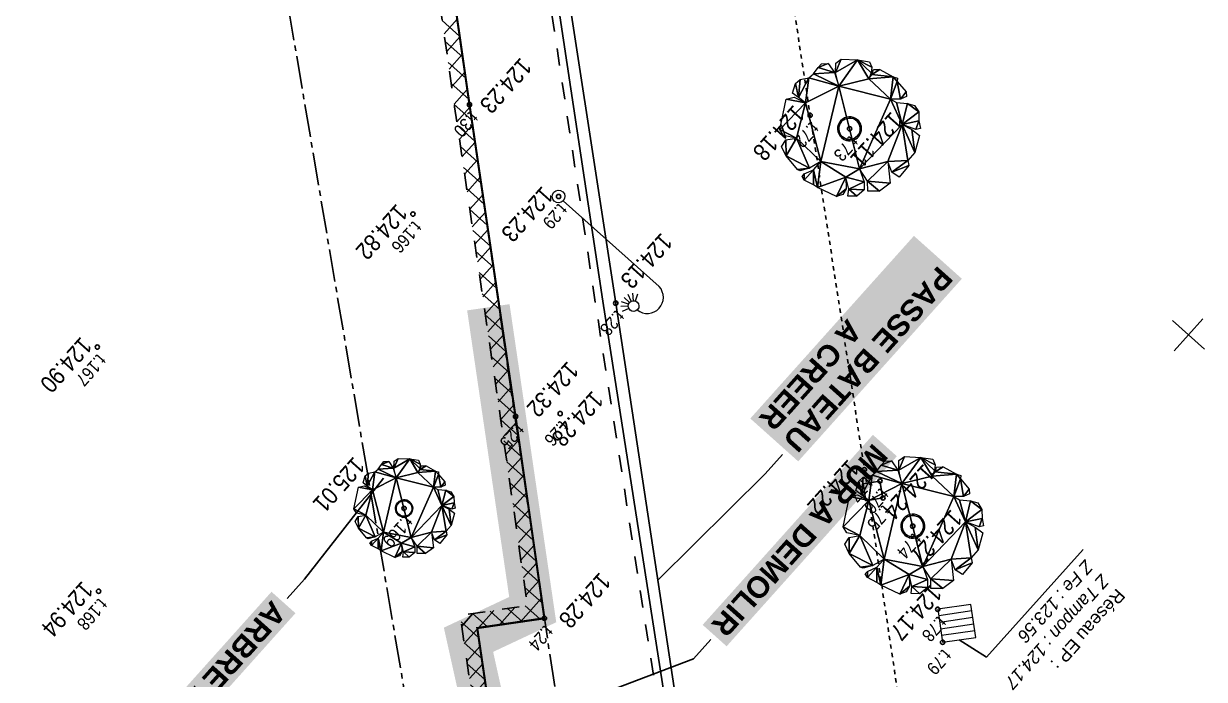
# Model space of a CAD drawing. Header units: metres. Extents: x -2858 to 512, y -1995 to 1252.
# Drawn here: x -2031.68 to -2004.14, y -1450.24 to -1434.94 of the extents above; entities that cross this region are included whole.
import ezdxf
from ezdxf import colors
from ezdxf.entities.mleader import LeaderData, LeaderLine
from ezdxf.enums import TextEntityAlignment as Align
from ezdxf.math import Vec2, Vec3

# ---------------------------------------------------------------- set-up
doc = ezdxf.new("R2010")
doc.units = ezdxf.units.M
doc.header["$PDMODE"] = 33
doc.header["$PDSIZE"] = 0.1
for name, pattern in [('AEP-2', [3.9, 2.5, -0.2, 0.4, -0.2, 0.4, -0.2]), ('AXES2', [28.575, 19.05, -3.175, 3.175, -3.175]), ('CACHE', [0.375, 0.25, -0.125]), ('Grille', [0.8, 0.4, -0.4])]:
    doc.linetypes.add(name, pattern=pattern)
for name, color, linetype in [('07-AEP-RES', 94, 'AEP-2'), ('11-TEL-TXT', 6, 'Continuous'), ('Calque commun', 7, 'Continuous'), ('Calque19', 7, 'Continuous'), ('Calque23', 7, 'Continuous'), ('Calque9', 7, 'Continuous'), ('Caniveau', 24, 'Continuous'), ('Carroyage(2)_Croix', 7, 'Continuous'), ('Chemin', 45, 'CACHE'), ('Elements de Voirie', 251, 'Continuous'), ('Limites', 1, 'AXES2'), ('Murs', 7, 'Continuous'), ('Murs Hachures', 7, 'Continuous'), ('Points Topo', 7, 'Continuous'), ('Points Topo Altitude', 7, 'Continuous'), ('Points Topo Matricule', 252, 'Continuous'), ('Réseaux Sol', 151, 'Continuous'), ('Trottoirs', 28, 'Continuous'), ('Végétation', 102, 'Continuous')]:
    doc.layers.add(name, color=color, linetype=linetype)
doc.styles.add('ARIAL GRAS', font='arialbd.ttf')
doc.styles.add('Pts Topo SPE', font='', dxfattribs={"width": 0.9})
doc.styles.get("Standard").update_dxf_attribs({"font": 'arial.ttf'})
doc.styles.get('Pts Topo SPE').set_extended_font_data('Titillium Web Light')

# ---------------------------------------------------------------- blocks, each defined once
blk = doc.blocks.new('PointTopo_SPE')
at = {"layer": 'Calque commun', "color": 1, "linetype": 'ByBlock', "lineweight": -2}
blk.add_point((0, 0), dxfattribs=at)
blk = doc.blocks.new('SPE81')
at = {"layer": 'Calque23', "color": 251, "linetype": 'Continuous', "lineweight": 9}
for p, q in [((0, 3.15), (0, 0.15)), ((0.621, 2.962), (0.46, 2.895)), ((0.648, 2.922), (0.525, 2.798)), ((0.689, 2.895), (0.622, 2.733)), ((0.737, 2.885), (0.737, 2.71)), ((0.784, 2.895), (0.85, 2.733)), ((0.824, 2.921), (0.947, 2.796)), ((0.852, 2.962), (1.013, 2.894))]:
    blk.add_line(p, q, dxfattribs=at)
for centre, radius, start, end in [((0.374, 3.111), 0.376, 3.6208, 174.0268), ((0.737, 3.01), 0.125, 0, 359.9994), ((0, 0), 0.15, 0, 359.9994)]:
    blk.add_arc(centre, radius, start, end, dxfattribs=at)
blk = doc.blocks.new('Block158')
at = {"layer": 'Calque19', "color": 34, "linetype": 'Continuous', "lineweight": 9, "true_color": 0x994c00, "flags": 128}
for points in [[(-0.28, 0), (-0.28, 0, 1), (0.28, 0), (0.28, 0, 1), (-0.28, 0), (-0.28, 0)], [(0.25, 0), (0.25, 0, -1), (-0.25, 0), (-0.25, 0, -1), (0.25, 0), (0.25, 0)]]:
    blk.add_lwpolyline(points, format="xyb", dxfattribs=at)
blk = doc.blocks.new('SPE30')
at = {"layer": 'Calque19', "color": 102, "linetype": 'Continuous', "lineweight": 9}
blk.add_polyline3d([(0.834, 1.209, 0), (0.834, 1.209, 0), (0.834, 1.209, 0)], dxfattribs=at)
blk.add_polyline3d([(0.834, 1.209, 0), (0.834, 1.209, 0), (0.834, 1.209, 0)], dxfattribs=at)
at = {"layer": 'Calque19', "color": 34, "linetype": 'Continuous', "lineweight": 9}
for radius in [0.28, 0.25]:
    blk.add_arc((0, 0), radius, 0, 359.9994, dxfattribs=at)
at = {"layer": 'Calque19', "color": 34, "linetype": 'ByBlock', "lineweight": -2, "true_color": 0x994c00}
blk.add_blockref('Block158', (0, 0), dxfattribs=at)
at = {"layer": 'Calque19', "color": 102, "linetype": 'Continuous', "lineweight": 9}
mesh = blk.add_polyface(dxfattribs=at)
corners = [(0.237, -1.167), (1.017, 0.013), (0.987, -0.774), (1.537, 0.249), (1.277, 0.013), (1.522, 0.359), (-0.894, 0.847), (-0.956, 1.099), (-0.604, 1.508), (-1.582, -0.05), (-1.292, -0.459), (-1.506, -0.396), (0.62, 1.492), (0.635, 1.13), (0.314, 1.555), (1.308, -0.082), (1.507, -0.208), (1.522, -0.27), (-0.023, 1.177), (-0.359, 1.508), (0.1, 1.413), (0.696, 1.083), (1.063, 0.926), (0.895, 0.69), (-1.399, -0.507), (-1.414, -0.569), (-1.307, -0.491), (-1.323, -0.931), (1.094, -1.199), (0.467, -1.561), (-0.283, 1.602), (-0.573, -0.853), (-1.17, -0.444), (-1.154, 0.249), (0.543, 0.8), (0.054, -1.64), (0.253, -1.372), (0.268, -1.545), (-0.252, -1.498), (-1.185, 0.406), (-0.39, -1.482), (-0.573, -1.498), (-0.696, -1.498), (-0.803, -1.388), (1.094, 0.878), (1.384, 0.831), (1.461, -0.68), (0.069, 1.618), (-1.307, 0.422), (-1.567, 0.092), (1.598, 0.013), (1.568, -0.082), (1.491, -0.082), (1.14, -1.042), (-1.628, 0.044), (1.247, 0.91), (-1.017, 1.162), (-1.215, 1.083), (0.834, 1.209), (1.063, 1.177), (-0.757, -1.12), (-1.078, -1.23), (-1.338, 0.611), (-1.445, 0.485), (-1.521, 0.406), (-1.414, 0.768), (-1.368, 0.941), (1.201, 1.02), (0.803, 1.288), (-0.971, 1.319), (-0.741, -1.136), (-0.084, -1.624), (-1.475, -0.695), (1.369, -0.9), (1.185, -0.931), (-1.108, 1.225), (-0.925, -1.262), (0.314, -1.451)]
mesh.append_faces([[corners[k] for k in face] for face in [(35, 36, 37), (20, 30, 47), (56, 57, 75), (0, 29, 77)]], dxfattribs={"vtx0": -1, "color": 102})
mesh.append_faces([[corners[k] for k in face] for face in [(3, 4, 5), (9, 10, 11), (12, 13, 14), (18, 19, 20), (15, 2, 1), (40, 31, 38), (50, 4, 3), (62, 6, 39), (32, 27, 26)]], dxfattribs={"vtx0": -1, "vtx1": -1, "color": 102})
mesh.append_faces([[corners[k] for k in face] for face in [(0, 1, 2), (1, 23, 5), (31, 27, 32), (31, 33, 34), (0, 38, 31), (15, 46, 2), (31, 34, 1), (31, 32, 33), (9, 49, 33), (9, 33, 32), (33, 6, 34), (62, 66, 6), (18, 6, 19), (1, 34, 23), (0, 2, 28), (0, 31, 1), (34, 6, 18)]], dxfattribs={"vtx0": -1, "vtx1": -1, "vtx2": -1, "color": 102})
mesh.append_faces([[corners[k] for k in face] for face in [(21, 22, 23), (0, 28, 29), (20, 19, 30), (22, 58, 59), (60, 61, 27), (50, 52, 4), (15, 17, 46), (23, 45, 5), (6, 66, 57), (48, 49, 64), (46, 74, 2), (9, 32, 10), (70, 40, 41)]], dxfattribs={"vtx0": -1, "vtx2": -1, "color": 102})
mesh.append_faces([[corners[k] for k in face] for face in [(63, 48, 64), (67, 22, 59), (72, 25, 27)]], dxfattribs={"vtx1": -1, "color": 102})
mesh.append_faces([[corners[k] for k in face] for face in [(6, 7, 8), (25, 26, 27), (33, 39, 6), (23, 44, 45), (48, 33, 49), (18, 14, 13), (56, 6, 57), (34, 21, 23), (13, 34, 18), (4, 1, 5), (0, 36, 38), (70, 31, 40), (71, 38, 36), (43, 70, 41), (31, 60, 27), (21, 58, 22), (35, 71, 36), (8, 19, 6)]], dxfattribs={"vtx1": -1, "vtx2": -1, "color": 102})
mesh.append_faces([[corners[k] for k in face] for face in [(15, 16, 17), (10, 24, 11), (41, 42, 43), (50, 51, 52), (2, 53, 28), (9, 54, 49), (44, 55, 45), (62, 65, 66), (12, 68, 13), (7, 69, 8), (46, 73, 74), (60, 76, 61)]], dxfattribs={"vtx2": -1, "color": 102})
blk = doc.blocks.new('SPE51')
at = {"layer": 'Calque9', "color": 151, "linetype": 'Continuous', "lineweight": 9}
for p, q in [((0.2, 1), (0.2, 0)), ((0.4, 1), (0.4, 0)), ((0.6, 1), (0.6, 0)), ((0.8, 1), (0.8, 0))]:
    blk.add_line(p, q, dxfattribs=at)
mesh = blk.add_polyface(dxfattribs=at)
corners = [(0, 0), (1, 0), (1, 1), (0, 1)]
mesh.append_faces([[corners[k] for k in face] for face in [(0, 1, 2, 3)]], dxfattribs={"color": 151})
blk = doc.blocks.new('SPE31')
at = {"layer": 'Calque commun', "color": 0, "linetype": 'ByBlock', "lineweight": -2, "xscale": 0.7200000286102295, "yscale": 0.7200000286102295, "zscale": 0.7200000286102295}
blk.add_blockref('SPE30', (0, 0), dxfattribs=at)
blk = doc.blocks.new('_None')

msp = doc.modelspace()

# ---------------------------------------------------------------- hatches: boundary and pattern name
at = {"layer": 'Murs Hachures'}
h = msp.add_hatch(dxfattribs=at)
h.set_pattern_fill('ANSI37', color=256, scale=0.1, angle=-86.8382)
h.set_pattern_definition([(318.16176, (-2027.52715, -1395.32324), (0.211782, 0.2365473), []), (48.16176, (-2027.52715, -1395.32324), (-0.2365473, 0.211782), [])])
h.paths.add_polyline_path([(-2016.86, -1462.304), (-2016.516, -1462.245), (-2017.262, -1457.883), (-2018.096, -1455.463), (-2018.806, -1453.641), (-2018.853, -1453.329), (-2019.096, -1451.727), (-2020.666, -1451.991), (-2021.099, -1449.045), (-2019.533, -1448.817), (-2020.206, -1444.107), (-2021.28, -1436.827), (-2022.019, -1431.675), (-2023.209, -1423.765), (-2023.713, -1420.029), (-2024.9, -1411.899), (-2025.17, -1411.912), (-2025.326, -1411.029), (-2025.021, -1410.946), (-2026.197, -1403.009), (-2027.362, -1395.471), (-2027.708, -1395.525), (-2026.543, -1403.062), (-2025.413, -1410.69), (-2025.726, -1410.774), (-2025.461, -1412.276), (-2025.2, -1412.264), (-2024.06, -1420.078), (-2023.556, -1423.814), (-2022.366, -1431.726), (-2021.627, -1436.877), (-2020.553, -1444.157), (-2019.929, -1448.521), (-2021.497, -1448.749), (-2020.961, -1452.396), (-2019.389, -1452.131), (-2019.199, -1453.381), (-2019.146, -1453.732), (-2018.424, -1455.583), (-2017.602, -1457.97)])
h.paths.add_polyline_path([(-2017.265, -1459.335), (-2017.314, -1459.115), (-2017.119, -1459.071), (-2017.07, -1459.291)], flags=16)

# ---------------------------------------------------------------- linework, layer by layer
at = {"layer": '07-AEP-RES', "color": 1, "const_width": 1, "flags": 128}
msp.add_lwpolyline([(-2020.84, -1441.558), (-2019.805, -1448.615), (-2021.303, -1449.318), (-2020.694, -1452.06), (-2019.43, -1452.017), (-2018.642, -1454.102), (-2017.237, -1457.608)], dxfattribs=at)
at = {"layer": 'Caniveau', "flags": 128}
msp.add_lwpolyline([(-2014.679, -1462.405), (-2016.085, -1453.209), (-2017.869, -1441.462), (-2019.319, -1432.001), (-2020.631, -1423.293), (-2021.899, -1414.975), (-2023.705, -1403.198), (-2024.932, -1395.234)], dxfattribs=at)
at = {"layer": 'Carroyage(2)_Croix'}
for p, q in [((-2004.885, -1441.869), (-2004.14, -1442.536)), ((-2004.179, -1441.83), (-2004.846, -1442.575))]:
    msp.add_line(p, q, dxfattribs=at)
at = {"layer": 'Chemin', "color": 45, "ltscale": 0.1, "flags": 128}
for points in [[(-2019.831, -1394.736), (-2018.644, -1402.261), (-2016.877, -1414.378), (-2015.867, -1420.316), (-2014.923, -1426.268), (-2014.039, -1432.43), (-2013.335, -1437.074), (-2012.068, -1445.348), (-2012.02, -1445.668)], [(-2011.961, -1446.064), (-2011.102, -1451.824), (-2010.094, -1458.465), (-2009.629, -1461.802)]]:
    msp.add_lwpolyline(points, dxfattribs=at)
at = {"layer": 'Limites', "ltscale": 0.04, "flags": 128}
for points in [[(-2027.726, -1393.114), (-2026.197, -1403.009), (-2025.021, -1410.946), (-2021.28, -1436.827), (-2019.533, -1448.817), (-2018.806, -1453.641), (-2018.096, -1455.463), (-2017.262, -1457.883), (-2016.12, -1464.555)], [(-2032.377, -1394.003), (-2021.373, -1458.926)]]:
    msp.add_lwpolyline(points, dxfattribs=at)
at = {"layer": 'Murs', "linetype": 'Grille', "flags": 128}
msp.add_lwpolyline([(-2016.86, -1462.304), (-2017.602, -1457.97), (-2018.424, -1455.583), (-2019.146, -1453.732), (-2019.199, -1453.381), (-2019.389, -1452.131), (-2020.961, -1452.396), (-2021.497, -1448.749), (-2019.929, -1448.521), (-2020.553, -1444.157), (-2021.627, -1436.877), (-2022.366, -1431.726), (-2023.556, -1423.814), (-2024.06, -1420.078), (-2025.2, -1412.264), (-2025.461, -1412.276), (-2025.726, -1410.774), (-2025.413, -1410.69), (-2026.543, -1403.062), (-2027.708, -1395.525)], dxfattribs=at)
at = {"layer": 'Murs', "const_width": 0.05, "flags": 128}
msp.add_lwpolyline([(-2016.516, -1462.245), (-2017.262, -1457.883), (-2018.096, -1455.463), (-2018.806, -1453.641), (-2018.853, -1453.329), (-2019.096, -1451.727), (-2020.666, -1451.991), (-2021.099, -1449.045), (-2019.533, -1448.817), (-2020.206, -1444.107), (-2021.28, -1436.827), (-2022.019, -1431.675), (-2023.209, -1423.765), (-2023.713, -1420.029), (-2024.9, -1411.899), (-2025.17, -1411.912), (-2025.326, -1411.029), (-2025.021, -1410.946), (-2026.197, -1403.009), (-2027.362, -1395.471)], dxfattribs=at)
at = {"layer": 'Réseaux Sol'}
for p, q in [((-2011.706, -1445.615), (-2012.1, -1445.682)), ((-2012.1, -1445.682), (-2012.034, -1446.076)), ((-2011.639, -1446.009), (-2011.706, -1445.615)), ((-2012.034, -1446.076), (-2011.639, -1446.009))]:
    msp.add_line(p, q, dxfattribs=at)
at = {"layer": 'Réseaux Sol', "color": 5, "flags": 128}
msp.add_lwpolyline([(-2009.225, -1449.728), (-2009.86, -1449.32)], dxfattribs=at)
at = {"layer": 'Réseaux Sol', "color": 5}
msp.add_polyline3d([(-2006.97, -1447.209, 0), (-2009.225, -1449.728, 0)], dxfattribs=at)
at = {"layer": 'Trottoirs', "color": 28, "linetype": 'Grille', "flags": 128}
msp.add_lwpolyline([(-2016.501, -1453.307), (-2016.522, -1453.169), (-2018.345, -1441.442), (-2019.776, -1431.933), (-2021.055, -1423.593), (-2022.323, -1415.099), (-2024.138, -1403.256), (-2025.376, -1395.288)], dxfattribs=at)
at = {"layer": 'Trottoirs', "color": 28, "flags": 128}
msp.add_lwpolyline([(-2014.981, -1462.311), (-2016.344, -1453.141), (-2018.167, -1441.415), (-2019.598, -1431.906), (-2020.877, -1423.566), (-2022.145, -1415.072), (-2023.96, -1403.229), (-2025.198, -1395.26)], dxfattribs=at)

# ---------------------------------------------------------------- block references
at = {"layer": 'Elements de Voirie', "color": 7, "rotation": 228.1617603435354}
msp.add_blockref('SPE81', (-2019.203, -1438.972), dxfattribs=at)
at = {"layer": 'Points Topo'}
ref = msp.add_blockref('PointTopo_SPE', (-2021.28, -1436.827, 124.233), dxfattribs=dict(at, rotation=228.1617603435354))
ref.add_attrib('MAT', 't.30', (-2021.272, -1436.968, 124.233), dxfattribs={"layer": 'Points Topo Matricule', "height": 0.3, "rotation": 228.1618, "style": 'Pts Topo SPE', "width": 0.9})
ref.add_attrib('ALT', '124.23', dxfattribs={"layer": 'Points Topo Altitude', "height": 0.4, "rotation": 228.1618, "style": 'Pts Topo SPE', "width": 0.9}).set_placement((-2019.788, -1435.975, 124.233), align=Align.TOP_LEFT)
ref = msp.add_blockref('PointTopo_SPE', (-2013.335, -1437.074, 124.181), dxfattribs=dict(at, rotation=228.1617603435354))
ref.add_attrib('MAT', 't.72', (-2013.327, -1437.216, 124.181), dxfattribs={"layer": 'Points Topo Matricule', "height": 0.3, "rotation": 228.1618, "style": 'Pts Topo SPE', "width": 0.9})
ref.add_attrib('ALT', '124.18', dxfattribs={"layer": 'Points Topo Altitude', "height": 0.4, "rotation": 228.1618, "style": 'Pts Topo SPE', "width": 0.9}).set_placement((-2013.42, -1437.079, 124.181), align=Align.TOP_LEFT)
ref = msp.add_blockref('PointTopo_SPE', (-2012.416, -1437.39, 124.112), dxfattribs=dict(at, rotation=228.1617603435354))
ref.add_attrib('MAT', 't.73', (-2012.408, -1437.531, 124.112), dxfattribs={"layer": 'Points Topo Matricule', "height": 0.3, "rotation": 228.1618, "style": 'Pts Topo SPE', "width": 0.9})
ref.add_attrib('ALT', '124.11', dxfattribs={"layer": 'Points Topo Altitude', "height": 0.4, "rotation": 228.1618, "style": 'Pts Topo SPE', "width": 0.9}).set_placement((-2011.145, -1437.238, 124.112), align=Align.TOP_LEFT)
ref = msp.add_blockref('PointTopo_SPE', (-2019.203, -1438.972, 124.23), dxfattribs=dict(at, rotation=228.1617603435354))
ref.add_attrib('MAT', 't.29', (-2019.195, -1439.113, 124.23), dxfattribs={"layer": 'Points Topo Matricule', "height": 0.3, "rotation": 228.1618, "style": 'Pts Topo SPE', "width": 0.9})
ref.add_attrib('ALT', '124.23', dxfattribs={"layer": 'Points Topo Altitude', "height": 0.4, "rotation": 228.1618, "style": 'Pts Topo SPE', "width": 0.9}).set_placement((-2019.287, -1438.976, 124.23), align=Align.TOP_LEFT)
ref = msp.add_blockref('PointTopo_SPE', (-2022.598, -1439.383, 124.82), dxfattribs=dict(at, rotation=228.1617603435354))
ref.add_attrib('MAT', 't.166', (-2022.59, -1439.524, 124.82), dxfattribs={"layer": 'Points Topo Matricule', "height": 0.3, "rotation": 228.1618, "style": 'Pts Topo SPE', "width": 0.9})
ref.add_attrib('ALT', '124.82', dxfattribs={"layer": 'Points Topo Altitude', "height": 0.4, "rotation": 228.1618, "style": 'Pts Topo SPE', "width": 0.9}).set_placement((-2022.683, -1439.388, 124.82), align=Align.TOP_LEFT)
ref = msp.add_blockref('PointTopo_SPE', (-2017.869, -1441.462, 124.13), dxfattribs=dict(at, rotation=228.1617603435354))
ref.add_attrib('MAT', 't.28', (-2017.862, -1441.603, 124.13), dxfattribs={"layer": 'Points Topo Matricule', "height": 0.3, "rotation": 228.1618, "style": 'Pts Topo SPE', "width": 0.9})
ref.add_attrib('ALT', '124.13', dxfattribs={"layer": 'Points Topo Altitude', "height": 0.4, "rotation": 228.1618, "style": 'Pts Topo SPE', "width": 0.9}).set_placement((-2016.507, -1440.065, 124.13), align=Align.TOP_LEFT)
ref = msp.add_blockref('PointTopo_SPE', (-2029.96, -1442.487, 124.901), dxfattribs=dict(at, rotation=228.1617603435354))
ref.add_attrib('MAT', 't.167', (-2029.952, -1442.628, 124.901), dxfattribs={"layer": 'Points Topo Matricule', "height": 0.3, "rotation": 228.1618, "style": 'Pts Topo SPE', "width": 0.9})
ref.add_attrib('ALT', '124.90', dxfattribs={"layer": 'Points Topo Altitude', "height": 0.4, "rotation": 228.1618, "style": 'Pts Topo SPE', "width": 0.9}).set_placement((-2030.045, -1442.492, 124.901), align=Align.TOP_LEFT)
ref = msp.add_blockref('PointTopo_SPE', (-2020.206, -1444.107, 124.322), dxfattribs=dict(at, rotation=228.1617603435354))
ref.add_attrib('MAT', 't.25', (-2020.198, -1444.248, 124.322), dxfattribs={"layer": 'Points Topo Matricule', "height": 0.3, "rotation": 228.1618, "style": 'Pts Topo SPE', "width": 0.9})
ref.add_attrib('ALT', '124.32', dxfattribs={"layer": 'Points Topo Altitude', "height": 0.4, "rotation": 228.1618, "style": 'Pts Topo SPE', "width": 0.9}).set_placement((-2018.693, -1443.062, 124.322), align=Align.TOP_LEFT)
ref = msp.add_blockref('PointTopo_SPE', (-2019.165, -1444.039, 124.282), dxfattribs=dict(at, rotation=228.1617603435354))
ref.add_attrib('MAT', 't.26', (-2019.157, -1444.18, 124.282), dxfattribs={"layer": 'Points Topo Matricule', "height": 0.3, "rotation": 228.1618, "style": 'Pts Topo SPE', "width": 0.9})
ref.add_attrib('ALT', '124.28', dxfattribs={"layer": 'Points Topo Altitude', "height": 0.4, "rotation": 228.1618, "style": 'Pts Topo SPE', "width": 0.9}).set_placement((-2018.115, -1443.752, 124.282), align=Align.TOP_LEFT)
ref = msp.add_blockref('PointTopo_SPE', (-2022.805, -1446.254, 125.006), dxfattribs=dict(at, rotation=228.1617603435354))
ref.add_attrib('MAT', 't.169', (-2022.798, -1446.395, 125.006), dxfattribs={"layer": 'Points Topo Matricule', "height": 0.3, "rotation": 228.1618, "style": 'Pts Topo SPE', "width": 0.9})
ref.add_attrib('ALT', '125.01', dxfattribs={"layer": 'Points Topo Altitude', "height": 0.4, "rotation": 228.1618, "style": 'Pts Topo SPE', "width": 0.9}).set_placement((-2023.681, -1445.288, 125.006), align=Align.TOP_LEFT)
ref = msp.add_blockref('PointTopo_SPE', (-2012.068, -1445.348, 124.22), dxfattribs=dict(at, rotation=228.1617603435354))
ref.add_attrib('MAT', 't.77', (-2012.06, -1445.489, 124.22), dxfattribs={"layer": 'Points Topo Matricule', "height": 0.3, "rotation": 228.1618, "style": 'Pts Topo SPE', "width": 0.9})
ref.add_attrib('ALT', '124.22', dxfattribs={"layer": 'Points Topo Altitude', "height": 0.4, "rotation": 228.1618, "style": 'Pts Topo SPE', "width": 0.9}).set_placement((-2012.152, -1445.352, 124.22), align=Align.TOP_LEFT)
ref = msp.add_blockref('PointTopo_SPE', (-2011.639, -1446.009, 124.237), dxfattribs=dict(at, rotation=228.1617603435354))
ref.add_attrib('MAT', 't.75', (-2011.631, -1446.151, 124.237), dxfattribs={"layer": 'Points Topo Matricule', "height": 0.3, "rotation": 228.1618, "style": 'Pts Topo SPE', "width": 0.9})
ref.add_attrib('ALT', '124.24', dxfattribs={"layer": 'Points Topo Altitude', "height": 0.4, "rotation": 228.1618, "style": 'Pts Topo SPE', "width": 0.9}).set_placement((-2010.389, -1445.456, 124.237), align=Align.TOP_LEFT)
ref = msp.add_blockref('PointTopo_SPE', (-2011.706, -1445.615), dxfattribs=dict(at, rotation=228.1617603435354))
ref.add_attrib('MAT', 't.76', (-2011.698, -1445.756), dxfattribs={"layer": 'Points Topo Matricule', "height": 0.3, "rotation": 228.1618, "style": 'Pts Topo SPE', "width": 0.9})
ref = msp.add_blockref('PointTopo_SPE', (-2010.941, -1446.667, 124.268), dxfattribs=dict(at, rotation=228.1617603435354))
ref.add_attrib('MAT', 't.74', (-2010.933, -1446.808, 124.268), dxfattribs={"layer": 'Points Topo Matricule', "height": 0.3, "rotation": 228.1618, "style": 'Pts Topo SPE', "width": 0.9})
ref.add_attrib('ALT', '124.27', dxfattribs={"layer": 'Points Topo Altitude', "height": 0.4, "rotation": 228.1618, "style": 'Pts Topo SPE', "width": 0.9}).set_placement((-2009.748, -1446.521, 124.268), align=Align.TOP_LEFT)
ref = msp.add_blockref('PointTopo_SPE', (-2029.93, -1448.187, 124.941), dxfattribs=dict(at, rotation=228.1617603435354))
ref.add_attrib('MAT', 't.168', (-2029.922, -1448.328, 124.941), dxfattribs={"layer": 'Points Topo Matricule', "height": 0.3, "rotation": 228.1618, "style": 'Pts Topo SPE', "width": 0.9})
ref.add_attrib('ALT', '124.94', dxfattribs={"layer": 'Points Topo Altitude', "height": 0.4, "rotation": 228.1618, "style": 'Pts Topo SPE', "width": 0.9}).set_placement((-2030.015, -1448.192, 124.941), align=Align.TOP_LEFT)
ref = msp.add_blockref('PointTopo_SPE', (-2019.533, -1448.817, 124.284), dxfattribs=dict(at, rotation=228.1617603435354))
ref.add_attrib('MAT', 't.24', (-2019.525, -1448.958, 124.284), dxfattribs={"layer": 'Points Topo Matricule', "height": 0.3, "rotation": 228.1618, "style": 'Pts Topo SPE', "width": 0.9})
ref.add_attrib('ALT', '124.28', dxfattribs={"layer": 'Points Topo Altitude', "height": 0.4, "rotation": 228.1618, "style": 'Pts Topo SPE', "width": 0.9}).set_placement((-2017.946, -1447.991, 124.284), align=Align.TOP_LEFT)
ref = msp.add_blockref('PointTopo_SPE', (-2010.359, -1448.605, 124.172), dxfattribs=dict(at, rotation=228.1617603435354))
ref.add_attrib('MAT', 't.78', (-2010.352, -1448.746, 124.172), dxfattribs={"layer": 'Points Topo Matricule', "height": 0.3, "rotation": 228.1618, "style": 'Pts Topo SPE', "width": 0.9})
ref.add_attrib('ALT', '124.17', dxfattribs={"layer": 'Points Topo Altitude', "height": 0.4, "rotation": 228.1618, "style": 'Pts Topo SPE', "width": 0.9}).set_placement((-2010.222, -1448.275), align=Align.TOP_LEFT)
ref = msp.add_blockref('PointTopo_SPE', (-2010.246, -1449.376), dxfattribs=dict(at, rotation=228.1617603435354))
ref.add_attrib('MAT', 't.79', (-2010.238, -1449.518), dxfattribs={"layer": 'Points Topo Matricule', "height": 0.3, "rotation": 228.1618, "style": 'Pts Topo SPE', "width": 0.9})
at = {"layer": 'Réseaux Sol', "color": 7, "xscale": 0.7801261696304439, "yscale": 0.7801261696304439, "rotation": 278.3415386891826}
msp.add_blockref('SPE51', (-2010.359, -1448.605), dxfattribs=at)
at = {"layer": 'Végétation', "color": 7, "rotation": 228.1617603435354}
for name, p in [('SPE30', (-2012.416, -1437.39)), ('SPE30', (-2010.941, -1446.667)), ('SPE31', (-2022.805, -1446.254))]:
    msp.add_blockref(name, p, dxfattribs=at)

# ---------------------------------------------------------------- texts
at = {"layer": 'Réseaux Sol', "color": 38, "insert": (-2005.962, -1448.302, -75.247), "char_height": 0.3, "attachment_point": 1, "rotation": 228.1618}
msp.add_mtext_dynamic_manual_height_columns('{\\C5;Réseau EP :\\P\\fTitillium Web|b0|i1|c0|p2;Z Tampon : 124.17\\PZ Fe : 123.56}', width=5.67427, gutter_width=2, heights=[0], dxfattribs=at)

# ---------------------------------------------------------------- next in the draw order: leaders
at = {"layer": '11-TEL-TXT', "color": 1}
ml = msp.add_multileader_mtext('Standard', dxfattribs=at)
ml.set_content('MUR A DEMOLIR', color=1, style='ARIAL GRAS')
ml.set_leader_properties()
ml.set_arrow_properties(name='NONE')
ml.build(insert=Vec2(0, 0))
ml.multileader.update_dxf_attribs({"arrow_head_size": 0.5, "scale": 0.125})
ctx = ml.context
ctx.base_point, ctx.scale, ctx.char_height, ctx.arrow_head_size, ctx.landing_gap_size, ctx.plane_origin, ctx.plane_x_axis, ctx.plane_y_axis = Vec3(-2011.547, -1444.729), 0.125, 0.5, 0.5, 0.25, Vec3(-2011.483, -1445.179), Vec3(-0.66703, -0.745031), Vec3(0.745031, -0.66703)
ctx.text_align_type = 2
notes = []
notes.append((ctx, [(0, (1, 1, 0), (-2016.053, -1449.762), (0.66703, 0.745031), 0.605, [(0, [(-2019.371, -1451.02)], 0, [])])]))
ctx.mtext.insert, ctx.mtext.text_direction, ctx.mtext.alignment, ctx.mtext.line_spacing_factor, ctx.mtext.flow_direction = Vec3(-2015.293, -1449.294), Vec3(-0.66703, -0.745031), 3, 0.9, 5
ctx.mtext.has_bg_fill, ctx.mtext.bg_color, ctx.mtext.bg_scale_factor, ctx.mtext.bg_transparency, ctx.mtext.use_window_bg_color = 1, -1023410125, 1.25, 0, 0
at = {"layer": '11-TEL-TXT', "color": 6}
ml = msp.add_multileader_mtext('Standard', dxfattribs=at)
ml.set_content('ARBRE A ABATTRE', color=6, style='ARIAL GRAS')
ml.set_leader_properties()
ml.set_arrow_properties(name='NONE')
ml.build(insert=Vec2(0, 0))
ml.multileader.update_dxf_attribs({"arrow_head_size": 0.5, "scale": 0.125})
ctx = ml.context
ctx.base_point, ctx.scale, ctx.char_height, ctx.arrow_head_size, ctx.landing_gap_size, ctx.plane_origin, ctx.plane_x_axis, ctx.plane_y_axis = Vec3(-2025.535, -1448.355), 0.125, 0.5, 0.5, 0.25, Vec3(-2026.331, -1449.765), Vec3(-0.66703, -0.745031), Vec3(0.745031, -0.66703)
notes.append((ctx, [(1, (1, 1, 0), (-2025.131, -1447.904), (-0.66703, -0.745031), 0.605, [(0, [(-2023.287, -1445.545)], 0, [])])]))
ctx.mtext.insert, ctx.mtext.text_direction, ctx.mtext.line_spacing_factor, ctx.mtext.flow_direction = Vec3(-2025.515, -1448.708), Vec3(-0.66703, -0.745031), 0.9, 5
ctx.mtext.has_bg_fill, ctx.mtext.bg_color, ctx.mtext.bg_scale_factor, ctx.mtext.bg_transparency, ctx.mtext.use_window_bg_color = 1, -1023410125, 1.25, 0, 0
for ctx, leaders in notes:
    for number, flags, end, landing, length, lines in leaders:
        leader = LeaderData()
        leader.index, (leader.has_last_leader_line, leader.has_dogleg_vector, leader.attachment_direction) = number, flags
        leader.last_leader_point, leader.dogleg_vector, leader.dogleg_length = Vec3(end), Vec3(landing), length
        for number, points, colour, breaks in lines:
            line = LeaderLine()
            line.index, line.vertices, line.color, line.breaks = number, Vec3.list(points), colors.encode_raw_color(colour), breaks
            leader.lines.append(line)
        ctx.leaders.append(leader)

# ---------------------------------------------------------------- next in the draw order: leaders
at = {"layer": '11-TEL-TXT', "color": 1}
ml = msp.add_multileader_mtext('Standard', dxfattribs=at)
ml.set_content('PASSE BATEAU\\PA CREER', color=1, style='ARIAL GRAS')
ml.set_leader_properties()
ml.set_arrow_properties(name='NONE')
ml.build(insert=Vec2(0, 0))
ml.multileader.update_dxf_attribs({"arrow_head_size": 0.5, "scale": 0.125})
ctx = ml.context
ctx.base_point, ctx.scale, ctx.char_height, ctx.arrow_head_size, ctx.landing_gap_size, ctx.plane_origin, ctx.plane_x_axis, ctx.plane_y_axis = Vec3(-2010.066, -1440.625), 0.125, 0.5, 0.5, 0.25, Vec3(-2009.813, -1440.863), Vec3(-0.66703, -0.745031), Vec3(0.745031, -0.66703)
ctx.text_align_type = 2
notes = []
notes.append((ctx, [(0, (1, 1, 0), (-2014.383, -1445.446), (0.66703, 0.745031), 0.605, [(0, [(-2016.882, -1447.916)], 0, [])])]))
ctx.mtext.insert, ctx.mtext.text_direction, ctx.mtext.alignment, ctx.mtext.line_spacing_factor, ctx.mtext.flow_direction = Vec3(-2013.623, -1444.978), Vec3(-0.66703, -0.745031), 3, 0.9, 5
ctx.mtext.has_bg_fill, ctx.mtext.bg_color, ctx.mtext.bg_scale_factor, ctx.mtext.bg_transparency, ctx.mtext.use_window_bg_color = 1, -1023410125, 1.25, 0, 0
for ctx, leaders in notes:
    for number, flags, end, landing, length, lines in leaders:
        leader = LeaderData()
        leader.index, (leader.has_last_leader_line, leader.has_dogleg_vector, leader.attachment_direction) = number, flags
        leader.last_leader_point, leader.dogleg_vector, leader.dogleg_length = Vec3(end), Vec3(landing), length
        for number, points, colour, breaks in lines:
            line = LeaderLine()
            line.index, line.vertices, line.color, line.breaks = number, Vec3.list(points), colors.encode_raw_color(colour), breaks
            leader.lines.append(line)
        ctx.leaders.append(leader)

doc.saveas('drawing.dxf')
